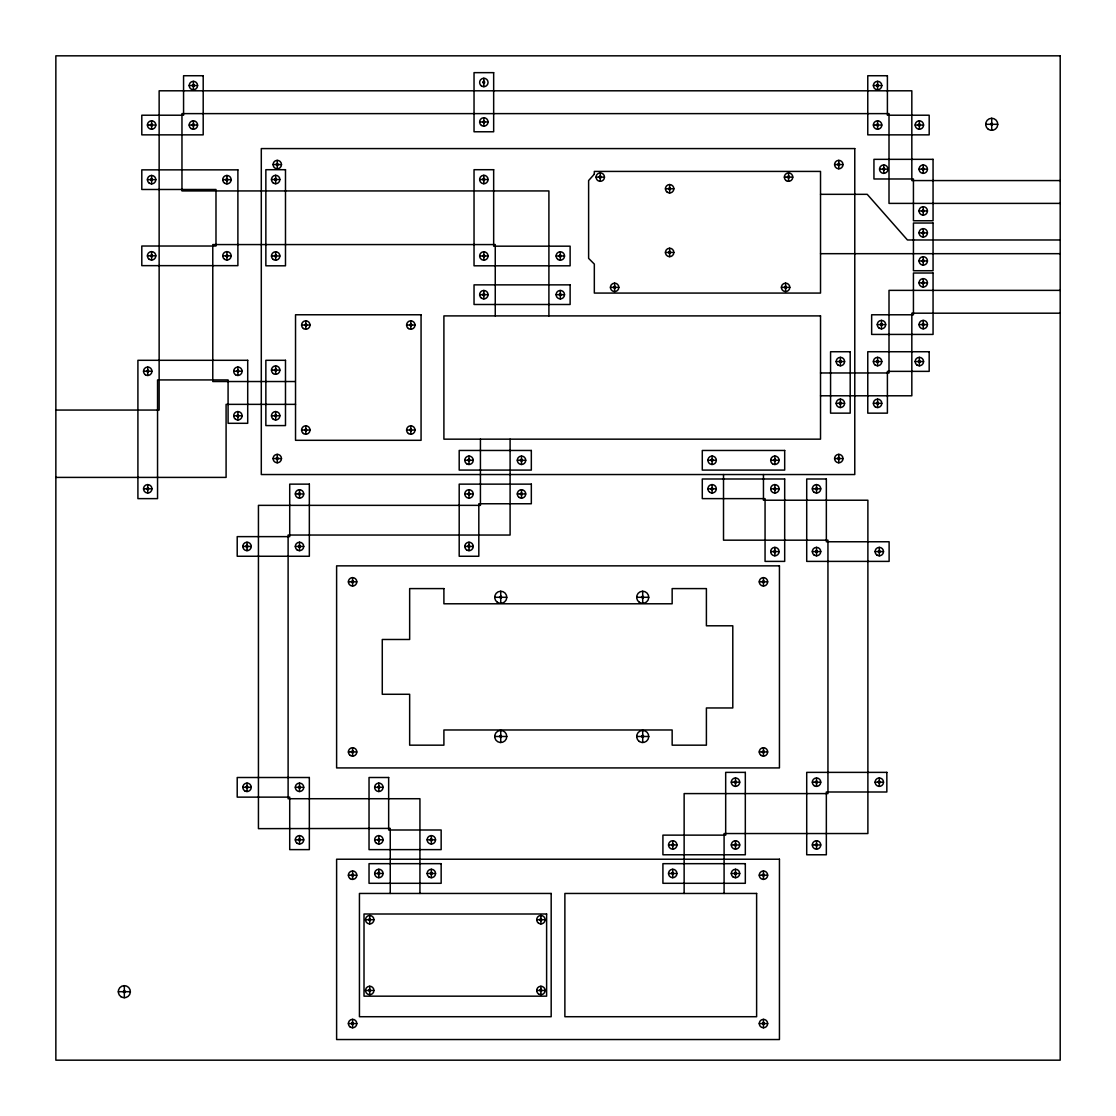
<?xml version="1.0" encoding="UTF-8"?>
<svg xmlns="http://www.w3.org/2000/svg" width="1116" height="1116" viewBox="0 0 1116 1116"><rect width="100%" height="100%" fill="white"/><g stroke="black" fill="none" stroke-linecap="round" stroke-linejoin="round"><path stroke-width="1.5" d="M480.424 439.16L480.424 505.353L258.438 505.353L258.438 828.644L390.251 828.407L390.251 893.456M495.253 315.898L495.253 244.571L212.779 244.571L212.779 381.533L294.959 381.533M510.096 439.16L510.096 535.038L288.109 535.038L288.109 798.721L419.937 798.721L419.937 893.456M189.162 85.541L197.602 85.541A4.227 4.227 0 0 0 191.268 81.886A4.227 4.227 0 0 0 191.268 89.196A4.227 4.227 0 0 0 197.602 85.541M873.368 85.541L881.821 85.541A4.227 4.227 0 0 0 875.474 81.886A4.227 4.227 0 0 0 875.474 89.196A4.227 4.227 0 0 0 881.821 85.541M479.615 121.951L488.069 121.951M985.679 124.308L997.774 124.308M147.396 125.034L155.835 125.034A4.227 4.227 0 0 0 149.502 121.379A4.227 4.227 0 0 0 149.502 128.689A4.227 4.227 0 0 0 155.835 125.034M189.162 125.034L197.602 125.034M873.368 125.034L881.821 125.034A4.227 4.227 0 0 0 875.474 121.379A4.227 4.227 0 0 0 875.474 128.689A4.227 4.227 0 0 0 881.821 125.034M915.134 125.034L923.588 125.034A4.227 4.227 0 0 0 917.254 121.379A4.227 4.227 0 0 0 917.254 128.689A4.227 4.227 0 0 0 923.588 125.034M273.043 164.568L281.497 164.568A4.227 4.227 0 0 0 275.164 160.913A4.227 4.227 0 0 0 275.164 168.223A4.227 4.227 0 0 0 281.497 164.568M834.559 164.568L843.012 164.568A4.227 4.227 0 0 0 836.679 160.913A4.227 4.227 0 0 0 836.679 168.223A4.227 4.227 0 0 0 843.012 164.568M879.534 169.158L887.973 169.158A4.227 4.227 0 0 0 881.64 165.503A4.227 4.227 0 0 0 881.64 172.813A4.227 4.227 0 0 0 887.973 169.158M919.026 169.158L927.466 169.158A4.227 4.227 0 0 0 921.132 165.503A4.227 4.227 0 0 0 921.132 172.813A4.227 4.227 0 0 0 927.466 169.158M596.028 177.123L604.481 177.123A4.227 4.227 0 0 0 598.148 173.468A4.227 4.227 0 0 0 598.148 180.778A4.227 4.227 0 0 0 604.481 177.123M784.353 177.123L792.792 177.123M271.453 179.523L279.893 179.523M479.615 179.523L488.069 179.523A4.227 4.227 0 0 0 481.735 175.854A4.227 4.227 0 0 0 481.735 183.177A4.227 4.227 0 0 0 488.069 179.523M147.396 179.662L155.835 179.662M222.712 179.662L231.165 179.662M1060.2 180.569L911.828 180.569L911.828 90.801L159.142 90.801L159.142 410.06L55.856 410.06M665.429 188.757L673.869 188.757M820.525 194.324L867.216 194.324L907.447 239.982L1060.2 239.982M1060.2 203.391L889.006 203.391L889.006 113.623L181.964 113.623L181.964 190.934L548.905 190.934L548.905 315.898M919.026 210.924L927.466 210.924A4.227 4.227 0 0 0 921.132 207.269A4.227 4.227 0 0 0 921.132 214.593A4.227 4.227 0 0 0 927.466 210.924M919.026 232.839L927.466 232.839A4.227 4.227 0 0 0 921.132 229.185A4.227 4.227 0 0 0 921.132 236.494A4.227 4.227 0 0 0 927.466 232.839M665.429 252.453L673.869 252.453A4.227 4.227 0 0 0 667.535 248.784A4.227 4.227 0 0 0 667.535 256.108A4.227 4.227 0 0 0 673.869 252.453M820.525 253.681L854.172 253.681M854.772 253.681L1060.2 253.681M147.396 255.829L155.835 255.829M222.712 255.829L231.165 255.829M271.453 255.983L279.893 255.983M479.615 255.983L488.069 255.983A4.227 4.227 0 0 0 481.735 252.328A4.227 4.227 0 0 0 481.735 259.637A4.227 4.227 0 0 0 488.069 255.983M556.089 255.983L564.529 255.983M919.026 260.921L927.466 260.921A4.227 4.227 0 0 0 921.132 257.266A4.227 4.227 0 0 0 921.132 264.576A4.227 4.227 0 0 0 927.466 260.921M919.026 282.836L927.466 282.836A4.227 4.227 0 0 0 921.132 279.181A4.227 4.227 0 0 0 921.132 286.491A4.227 4.227 0 0 0 927.466 282.836M610.41 287.37L618.864 287.37A4.227 4.227 0 0 0 612.531 283.715A4.227 4.227 0 0 0 612.531 291.025A4.227 4.227 0 0 0 618.864 287.37M781.381 287.37L789.821 287.37A4.227 4.227 0 0 0 783.488 283.715A4.227 4.227 0 0 0 783.488 291.025A4.227 4.227 0 0 0 789.821 287.37M1060.2 290.369L889.006 290.369L889.006 372.967L820.525 372.967M479.615 294.68L488.069 294.68M556.089 294.68L564.529 294.68A4.227 4.227 0 0 0 558.195 291.011A4.227 4.227 0 0 0 558.195 298.335A4.227 4.227 0 0 0 564.529 294.68M1060.2 313.191L911.828 313.191L911.828 395.789L820.525 395.789M877.246 324.603L885.699 324.603M919.026 324.603L927.466 324.603A4.227 4.227 0 0 0 921.132 320.948A4.227 4.227 0 0 0 921.132 328.257A4.227 4.227 0 0 0 927.466 324.603M301.571 325.035L310.025 325.035M406.573 325.035L415.026 325.035M836.163 361.556L844.603 361.556M873.368 361.556L881.821 361.556M915.134 361.556L923.588 361.556M271.453 370.107L279.893 370.107M143.504 371.251L151.957 371.251M233.676 371.251L242.116 371.251M836.163 403.322L844.603 403.322A4.227 4.227 0 0 0 838.269 399.668A4.227 4.227 0 0 0 838.269 406.977A4.227 4.227 0 0 0 844.603 403.322M873.368 403.322L881.821 403.322M295.531 404.355L226.088 404.355L226.088 477.397L55.8 477.397M233.676 415.766L242.116 415.766M271.453 415.766L279.893 415.766M301.571 430.037L310.025 430.037M406.573 430.037L415.026 430.037M273.043 458.564L281.497 458.564A4.227 4.227 0 0 0 275.164 454.91A4.227 4.227 0 0 0 275.164 462.219A4.227 4.227 0 0 0 281.497 458.564M834.559 458.564L843.012 458.564A4.227 4.227 0 0 0 836.679 454.91A4.227 4.227 0 0 0 836.679 462.219A4.227 4.227 0 0 0 843.012 458.564M464.786 460.28L473.226 460.28M517.28 460.28L525.734 460.28A4.227 4.227 0 0 0 519.4 456.625A4.227 4.227 0 0 0 519.4 463.935A4.227 4.227 0 0 0 525.734 460.28M707.879 460.28L716.332 460.28A4.227 4.227 0 0 0 709.999 456.625A4.227 4.227 0 0 0 709.999 463.935A4.227 4.227 0 0 0 716.332 460.28M770.654 460.28L779.094 460.28M143.504 488.808L151.957 488.808A4.227 4.227 0 0 0 145.624 485.153A4.227 4.227 0 0 0 145.624 492.463A4.227 4.227 0 0 0 151.957 488.808M707.879 488.808L716.332 488.808M770.654 488.808L779.094 488.808A4.227 4.227 0 0 0 772.76 485.153A4.227 4.227 0 0 0 772.76 492.463A4.227 4.227 0 0 0 779.094 488.808M812.308 488.808L820.762 488.808M295.308 493.942L303.747 493.942A4.227 4.227 0 0 0 297.414 490.287A4.227 4.227 0 0 0 297.414 497.596A4.227 4.227 0 0 0 303.747 493.942M464.786 493.942L473.226 493.942A4.227 4.227 0 0 0 466.893 490.287A4.227 4.227 0 0 0 466.893 497.596A4.227 4.227 0 0 0 473.226 493.942M517.28 493.942L525.734 493.942M242.8 546.449L251.253 546.449A4.227 4.227 0 0 0 244.906 542.795A4.227 4.227 0 0 0 244.906 550.104A4.227 4.227 0 0 0 251.253 546.449M295.308 546.449L303.747 546.449M464.786 546.449L473.226 546.449M770.654 551.583L779.094 551.583A4.227 4.227 0 0 0 772.76 547.928A4.227 4.227 0 0 0 772.76 555.238A4.227 4.227 0 0 0 779.094 551.583M812.308 551.583L820.762 551.583M875.083 551.583L883.523 551.583M348.373 581.827L356.813 581.827A4.227 4.227 0 0 0 350.48 578.172A4.227 4.227 0 0 0 350.48 585.481A4.227 4.227 0 0 0 356.813 581.827M759.243 581.827L767.682 581.827A4.227 4.227 0 0 0 761.349 578.172A4.227 4.227 0 0 0 761.349 585.481A4.227 4.227 0 0 0 767.682 581.827M494.695 597.283L506.79 597.283M636.664 597.283L648.759 597.283M494.695 736.476L506.79 736.476A6.054 6.054 0 0 0 497.708 731.245A6.054 6.054 0 0 0 497.708 741.722A6.054 6.054 0 0 0 506.79 736.476M636.664 736.476L648.759 736.476M348.373 751.933L356.813 751.933M759.243 751.933L767.682 751.933M731.273 782.177L739.727 782.177A4.227 4.227 0 0 1 733.393 785.831A4.227 4.227 0 0 1 733.393 778.522A4.227 4.227 0 0 1 739.727 782.177M812.308 782.177L820.762 782.177M875.083 782.177L883.523 782.177A4.227 4.227 0 0 0 877.19 778.522A4.227 4.227 0 0 0 877.19 785.831A4.227 4.227 0 0 0 883.523 782.177M242.8 787.31L251.253 787.31M295.308 787.31L303.747 787.31A4.227 4.227 0 0 0 297.414 783.655A4.227 4.227 0 0 0 297.414 790.979A4.227 4.227 0 0 0 303.747 787.31M374.627 787.31L383.067 787.31A4.227 4.227 0 0 0 376.734 783.655A4.227 4.227 0 0 0 376.734 790.979A4.227 4.227 0 0 0 383.067 787.31M295.308 839.818L303.747 839.818M374.627 839.818L383.067 839.818M427.121 839.818L435.561 839.818A4.227 4.227 0 0 0 429.228 836.163A4.227 4.227 0 0 0 429.228 843.473A4.227 4.227 0 0 0 435.561 839.818M668.512 844.952L676.952 844.952A4.227 4.227 0 0 0 670.618 841.297A4.227 4.227 0 0 0 670.618 848.606A4.227 4.227 0 0 0 676.952 844.952M731.273 844.952L739.727 844.952A4.227 4.227 0 0 0 733.393 841.297A4.227 4.227 0 0 0 733.393 848.606A4.227 4.227 0 0 0 739.727 844.952M812.308 844.952L820.762 844.952A4.227 4.227 0 0 0 814.415 841.297A4.227 4.227 0 0 0 814.415 848.606A4.227 4.227 0 0 0 820.762 844.952M374.627 873.479L383.067 873.479A4.227 4.227 0 0 0 376.734 869.824A4.227 4.227 0 0 0 376.734 877.134A4.227 4.227 0 0 0 383.067 873.479M427.121 873.479L435.561 873.479M668.512 873.479L676.952 873.479A4.227 4.227 0 0 0 670.618 869.824A4.227 4.227 0 0 0 670.618 877.134A4.227 4.227 0 0 0 676.952 873.479M731.273 873.479L739.727 873.479M348.373 875.195L356.813 875.195M759.243 875.195L767.682 875.195A4.227 4.227 0 0 1 761.349 878.85A4.227 4.227 0 0 1 761.349 871.54A4.227 4.227 0 0 1 767.682 875.195M365.49 919.71L373.944 919.71A4.227 4.227 0 0 0 367.596 916.055A4.227 4.227 0 0 0 367.596 923.364A4.227 4.227 0 0 0 373.944 919.71M536.684 919.71L545.138 919.71M365.49 990.464L373.944 990.464A4.227 4.227 0 0 0 367.596 986.809A4.227 4.227 0 0 0 367.596 994.119A4.227 4.227 0 0 0 373.944 990.464M536.684 990.464L545.138 990.464M118.282 991.692L130.391 991.692M348.373 1023.567L356.813 1023.567M759.243 1023.567L767.682 1023.567A4.227 4.227 0 0 0 761.349 1019.912A4.227 4.227 0 0 0 761.349 1027.222A4.227 4.227 0 0 0 767.682 1023.567M991.719 118.254L991.719 130.349M923.239 164.931L923.239 173.385M923.239 206.711L923.239 215.151M923.239 228.627L923.239 237.066M923.239 256.694L923.239 265.148M923.239 278.609L923.239 287.049M923.239 320.376L923.239 328.829M919.361 120.807L919.361 129.261M919.361 357.329L919.361 365.783M883.76 164.931L883.76 173.385M881.473 320.376L881.473 328.829M879.31 547.356L879.31 555.81M879.31 777.95L879.31 786.403M877.595 81.328L877.595 89.768M877.595 120.807L877.595 129.261M877.595 357.329L877.595 365.783M877.595 399.11L877.595 407.549M840.39 357.329L840.39 365.783M840.39 399.11L840.39 407.549M838.786 160.341L838.786 168.795M838.786 454.338L838.786 462.791M816.535 484.581L816.535 493.035M816.535 547.356L816.535 555.81M816.535 777.95L816.535 786.403M816.535 840.725L816.535 849.178M788.566 172.896L788.566 181.35M785.608 283.143L785.608 291.597M774.881 456.053L774.881 464.493M774.881 484.581L774.881 493.035M774.881 547.356L774.881 555.81M763.456 474.537L763.456 500.219L867.885 500.219L867.885 833.54L724.089 833.54L724.089 893.456M763.456 577.6L763.456 586.053M763.456 747.706L763.456 756.16M763.456 870.968L763.456 879.422M763.456 1019.34L763.456 1027.78M735.5 777.95L735.5 786.403M735.5 840.725L735.5 849.178M735.5 869.266L735.5 877.706M723.517 474.537L723.517 540.172L827.946 540.172L827.946 793.588L684.136 793.588L684.136 893.456M712.106 456.053L712.106 464.493M712.106 484.581L712.106 493.035M672.725 840.725L672.725 849.178M672.725 869.266L672.725 877.706M669.642 184.545L669.642 192.984M669.642 248.226L669.642 256.666M642.704 591.229L642.704 603.324M642.704 730.436L642.704 742.531M614.637 283.143L614.637 291.597M600.255 172.896L600.255 181.35M560.316 251.756L560.316 260.209M560.316 290.453L560.316 298.893M540.911 915.483L540.911 923.922M540.911 986.237L540.911 994.691M521.507 456.053L521.507 464.493M521.507 489.729L521.507 498.168M500.735 591.229L500.735 603.324M500.735 730.436L500.735 742.531M483.842 78.246L483.842 86.685M483.842 117.724L483.842 126.178M483.842 175.296L483.842 183.735M483.842 251.756L483.842 260.209M483.842 290.453L483.842 298.893M469.013 456.053L469.013 464.493M469.013 489.729L469.013 498.168M469.013 542.223L469.013 550.662M431.348 835.591L431.348 844.031M431.348 869.266L431.348 877.706M410.8 320.808L410.8 329.262M410.8 425.81L410.8 434.25M378.84 783.097L378.84 791.537M378.84 835.591L378.84 844.031M378.84 869.266L378.84 877.706M369.717 915.483L369.717 923.922M369.717 986.237L369.717 994.691M352.6 577.6L352.6 586.053M352.6 747.706L352.6 756.16M352.6 870.968L352.6 879.422M352.6 1019.34L352.6 1027.78M305.798 320.808L305.798 329.262M305.798 425.81L305.798 434.25M299.52 489.729L299.52 498.168M299.52 542.223L299.52 550.662M299.52 783.097L299.52 791.537M299.52 835.591L299.52 844.031M277.27 160.341L277.27 168.795M277.27 454.338L277.27 462.791M275.666 175.296L275.666 183.735M275.666 251.756L275.666 260.209M275.666 365.895L275.666 374.334M275.666 411.539L275.666 419.993M247.027 542.223L247.027 550.662M247.027 783.097L247.027 791.537M237.889 367.038L237.889 375.478M237.889 411.539L237.889 419.993M226.939 175.449L226.939 183.889M226.939 251.616L226.939 260.056M193.389 81.328L193.389 89.768M193.389 120.807L193.389 129.261M151.609 120.807L151.609 129.261M151.609 175.449L151.609 183.889M151.609 251.616L151.609 260.056M147.731 367.038L147.731 375.478M147.731 484.581L147.731 493.035M124.336 985.651L124.336 997.746M421.067 314.768L421.067 440.304L295.531 440.304L295.531 314.768L421.067 314.768M150.479 124.95C152.739 128.884 153.185 121.267 150.479 124.95M150.479 179.592C153.087 183.442 152.836 175.7 150.479 179.592M123.192 991.608C125.815 995.458 125.62 987.632 123.192 991.608M150.479 255.759C152.864 259.679 153.045 251.965 150.479 255.759M146.587 371.168C148.972 375.102 149.279 367.276 146.587 371.168M146.587 488.724C148.846 492.658 149.53 484.846 146.587 488.724M192.245 85.458C194.324 89.489 195.188 81.705 192.245 85.458M192.245 124.95C194.63 128.884 194.895 121.044 192.245 124.95M225.795 179.592C228.389 183.456 228.18 175.686 225.795 179.592M225.795 255.759C227.985 259.735 228.654 251.979 225.795 255.759M236.759 371.168C239.229 375.102 239.284 367.262 236.759 371.168M236.759 415.682C239.089 419.644 239.312 411.916 236.759 415.682M245.883 546.366C248.212 550.314 248.491 542.571 245.897 546.282M245.883 787.24C248.254 791.174 248.491 783.404 245.883 787.24M274.536 179.439C276.67 183.401 277.521 175.714 274.536 179.355M276.126 164.484C278.568 168.39 278.665 160.704 276.14 164.401M274.536 255.899C276.754 259.875 277.298 252.146 274.536 255.899M274.536 370.038C276.615 374.027 277.507 366.285 274.536 369.954M274.536 415.682C277.326 419.476 276.629 411.804 274.536 415.682M276.126 458.481C278.568 462.387 278.665 454.7 276.14 458.397M298.391 493.858C300.818 497.778 300.804 490.133 298.391 493.788M304.654 324.951C307.039 328.885 307.332 321.031 304.654 324.951M298.391 546.366C300.818 550.272 300.804 542.641 298.391 546.282M304.654 429.953C307.095 433.901 307.095 426.089 304.654 429.953M298.391 787.24C300.874 791.146 300.832 783.32 298.391 787.24M298.391 839.734C300.818 843.682 300.832 835.87 298.391 839.734M351.456 581.743C353.619 585.733 354.274 578.018 351.47 581.659M351.456 751.849C353.911 755.727 354.135 747.929 351.456 751.849M351.456 875.111C353.688 879.073 354.344 871.261 351.456 875.111M351.456 1023.484C353.856 1027.362 353.898 1019.898 351.484 1023.316M368.573 919.626C370.986 923.532 371.098 915.831 368.573 919.626M368.573 990.38C371.056 994.3 371.084 986.488 368.573 990.38M377.71 787.24C380.068 791.174 380.305 783.404 377.71 787.24M377.71 839.734C380.012 843.696 380.305 835.954 377.71 839.734M377.71 873.396C379.859 877.385 380.626 869.643 377.71 873.396M409.656 324.951C412.013 328.885 412.376 321.045 409.656 324.951M409.656 429.953C412.32 433.845 411.72 426.075 409.656 429.953M430.204 839.734C432.645 843.682 432.645 835.87 430.204 839.734M430.204 873.396C432.492 877.371 432.966 869.545 430.204 873.396M467.869 460.197C470.296 464.089 470.394 456.416 467.883 460.113M467.869 493.858C470.38 497.764 470.213 490.05 467.883 493.788M482.712 82.389C485.153 86.183 485.404 78.678 482.726 82.221M482.712 121.867C485.055 125.773 485.376 118.143 482.712 121.867M467.869 546.366C470.38 550.258 470.213 542.543 467.883 546.282M482.712 179.439C485.097 183.303 485.362 175.784 482.712 179.355M482.712 255.899C485.069 259.847 485.418 251.965 482.712 255.899M482.712 294.596C485.055 298.46 485.544 290.788 482.712 294.512M499.605 597.2C501.907 601.161 502.312 593.363 499.605 597.2M499.605 736.393C502.228 740.243 501.865 732.584 499.605 736.323M520.363 460.197C522.707 464.089 522.999 456.528 520.377 460.113M520.363 493.858C522.804 497.778 522.79 490.133 520.377 493.788M559.172 255.899C561.794 259.805 561.362 252.007 559.172 255.899M559.172 294.596C561.864 298.432 561.292 290.76 559.186 294.512M539.767 919.626C542.599 923.392 541.888 915.678 539.767 919.626M539.767 990.38C542.292 994.3 542.125 986.474 539.767 990.38M599.125 177.039C601.398 180.945 601.97 173.273 599.125 176.956M613.493 287.286C615.851 291.22 616.227 283.38 613.493 287.286M641.574 597.2C644.183 601.05 643.82 593.419 641.574 597.2M641.574 736.393C643.527 740.396 644.699 732.78 641.574 736.323M668.512 188.674C670.744 192.58 671.358 185.033 668.512 188.604M668.512 252.369C670.59 256.303 671.623 248.673 668.512 252.286M671.595 844.868C673.673 848.871 674.566 841.115 671.595 844.784M671.595 873.396C674.343 877.218 673.743 869.49 671.595 873.396M710.962 460.197C713.096 464.144 713.877 456.57 710.976 460.113M710.962 488.724C713.57 492.63 713.166 484.832 710.962 488.724M734.356 782.093C736.448 786.096 737.327 778.354 734.37 782.023M734.356 844.868C736.448 848.871 737.327 841.115 734.37 844.784M734.356 873.396C737.118 877.218 736.518 869.49 734.356 873.396M762.326 581.743C764.558 585.635 765.171 578.102 762.326 581.659M762.326 751.849C764.613 755.825 765.102 747.985 762.326 751.849M773.737 460.197C776.08 464.089 776.359 456.528 773.751 460.113M773.737 488.724C776.178 492.672 776.178 484.86 773.737 488.724M773.737 551.499C776.178 555.447 776.178 547.635 773.737 551.499M762.326 875.111C764.809 879.031 764.809 871.205 762.326 875.111M787.436 177.039C789.71 180.945 790.281 173.273 787.436 176.956M784.464 287.286C787.059 291.206 786.71 283.338 784.464 287.286M762.326 1023.484C765.004 1027.264 764.558 1019.773 762.354 1023.316M815.391 488.724C817.693 492.7 818 484.944 815.391 488.724M815.391 551.499C817.693 555.461 818 547.719 815.391 551.499M815.391 782.093C818.014 785.943 817.651 778.284 815.405 782.023M837.656 164.484C839.916 168.39 840.515 160.704 837.656 164.401M815.391 844.868C818.014 848.718 817.651 841.045 815.405 844.784M839.246 361.472C841.938 365.267 841.562 357.622 839.246 361.472M839.246 403.239C841.757 407.187 841.534 399.389 839.246 403.239M837.656 458.481C839.916 462.387 840.515 454.7 837.656 458.397M876.451 85.458C878.404 89.461 879.575 81.845 876.465 85.388M876.451 124.95C879.045 128.856 878.697 121.072 876.451 124.95M882.617 169.074C884.988 173.008 885.309 165.182 882.617 169.074M876.451 361.472C878.669 365.434 879.255 357.762 876.451 361.472M876.451 403.239C878.822 407.173 879.157 399.347 876.451 403.239M880.329 324.519C882.505 328.509 883.147 320.794 880.343 324.435M878.166 551.499C880.468 555.461 880.775 547.719 878.166 551.499M878.166 782.093C880.789 785.943 880.426 778.284 878.18 782.023M918.231 124.95C920.714 128.87 920.714 121.044 918.231 124.95M922.109 169.074C924.467 173.008 924.704 165.252 922.109 169.074M922.109 210.854C924.69 214.704 924.439 207.018 922.109 210.771M922.109 232.756C924.411 236.718 924.815 228.933 922.109 232.756M918.231 361.472C920.881 365.281 920.505 357.706 918.231 361.472M922.109 260.837C924.411 264.799 924.815 257.001 922.109 260.837M922.109 282.753C924.201 286.728 925.15 278.986 922.109 282.753M922.109 324.519C924.732 328.369 924.369 320.697 922.109 324.435M990.59 124.225C993.268 128.061 992.696 120.388 990.59 124.141M594.326 174.152L588.62 180.541L588.62 258.382L594.326 264.087L594.326 293.076L820.525 293.076L820.525 171.418L594.326 171.418L594.326 174.152M1060.2 55.828L55.856 55.828L55.856 1060.172L1060.2 1060.172L1060.2 55.828M493.663 72.652L474.035 72.652L474.035 131.772L493.663 131.772L493.663 72.652M203.196 75.735L183.568 75.735L183.568 115.213L141.802 115.213L141.802 134.855L203.196 134.855L203.196 75.735M887.401 75.735L867.774 75.735L867.774 134.855L929.182 134.855L929.182 115.213L887.401 115.213L887.401 75.735M854.772 148.581L261.297 148.581L261.297 474.537L854.772 474.537L854.772 148.581M933.06 159.337L873.94 159.337L873.94 178.979L913.432 178.979L913.432 220.745L933.06 220.745L933.06 159.337M285.487 169.702L265.859 169.702L265.859 265.803L285.487 265.803L285.487 169.702M493.663 169.702L474.035 169.702L474.035 265.803L570.123 265.803L570.123 246.176L493.663 246.176L493.663 169.702M237.889 169.855L141.802 169.855L141.802 189.483L215.988 189.483L215.988 246.022L141.802 246.022L141.802 265.65L237.889 265.65L237.889 169.855M933.06 223.033L913.432 223.033L913.432 270.728L933.06 270.728L933.06 223.033M933.06 273.015L913.432 273.015L913.432 314.782L871.652 314.782L871.652 334.423L933.06 334.423L933.06 273.015M570.123 284.859L474.035 284.859L474.035 304.487L570.123 304.487L570.123 284.859M820.525 315.898L443.903 315.898L443.903 439.16L820.525 439.16L820.525 315.898M850.197 351.735L830.569 351.735L830.569 413.143L850.197 413.143L850.197 351.735M929.182 351.735L867.774 351.735L867.774 413.143L887.401 413.143L887.401 371.363L929.182 371.363L929.182 351.735M247.71 360.301L137.91 360.301L137.91 498.629L157.551 498.629L157.551 379.928L228.083 379.928L228.083 423.299L247.71 423.299L247.71 360.301M285.487 360.301L265.859 360.301L265.859 425.587L285.487 425.587L285.487 360.301M531.328 450.459L459.192 450.459L459.192 470.087L531.328 470.087L531.328 450.459M784.688 450.459L702.285 450.459L702.285 470.087L784.688 470.087L784.688 450.459M784.688 478.987L702.285 478.987L702.285 498.629L765.06 498.629L765.06 561.39L784.688 561.39L784.688 478.987M826.342 478.987L806.715 478.987L806.715 561.39L889.117 561.39L889.117 541.762L826.342 541.762L826.342 478.987M309.341 484.135L289.714 484.135L289.714 536.629L237.206 536.629L237.206 556.256L309.341 556.256L309.341 484.135M531.328 484.135L459.192 484.135L459.192 556.256L478.82 556.256L478.82 503.762L531.328 503.762L531.328 484.135M779.442 565.854L336.614 565.854L336.614 767.92L779.442 767.92L779.442 565.854M443.903 588.592L409.656 588.592L409.656 639.482L382.272 639.482L382.272 694.278L409.656 694.278L409.656 745.167L443.903 745.167L443.903 729.976L672.153 729.976L672.153 745.167L706.4 745.167L706.4 707.962L732.793 707.962L732.793 625.797L706.4 625.797L706.4 588.592L672.153 588.592L672.153 603.784L443.903 603.784L443.903 588.592M745.321 772.37L725.679 772.37L725.679 835.131L662.918 835.131L662.918 854.772L745.321 854.772L745.321 772.37M886.843 772.37L806.715 772.37L806.715 854.772L826.342 854.772L826.342 791.997L886.843 791.997L886.843 772.37M309.341 777.503L237.206 777.503L237.206 797.131L289.714 797.131L289.714 849.625L309.341 849.625L309.341 777.503M388.661 777.503L369.033 777.503L369.033 849.625L441.155 849.625L441.155 829.997L388.661 829.997L388.661 777.503M779.442 859.222L336.614 859.222L336.614 1039.54L779.442 1039.54L779.442 859.222M441.155 863.672L369.033 863.672L369.033 883.3L441.155 883.3L441.155 863.672M745.321 863.672L662.918 863.672L662.918 883.3L745.321 883.3L745.321 863.672M551.178 893.456L359.436 893.456L359.436 1016.718L551.178 1016.718L551.178 893.456M756.62 893.456L564.877 893.456L564.877 1016.718L756.62 1016.718L756.62 893.456M546.617 914.004L364.011 914.004L364.011 996.17L546.617 996.17L546.617 914.004M224.567 183.164A4.227 4.227 0 0 0 231.151 179.969A4.227 4.227 0 0 0 225.097 175.868A4.227 4.227 0 0 0 224.567 183.164M224.567 259.331A4.227 4.227 0 0 0 231.151 256.136A4.227 4.227 0 0 0 225.097 252.035A4.227 4.227 0 0 0 224.567 259.331M149.251 183.164A4.227 4.227 0 0 0 155.822 179.969A4.227 4.227 0 0 0 149.767 175.868A4.227 4.227 0 0 0 149.251 183.164M149.251 259.331A4.227 4.227 0 0 0 155.822 256.136A4.227 4.227 0 0 0 149.767 252.035A4.227 4.227 0 0 0 149.251 259.331M876.939 555.084A4.227 4.227 0 0 0 883.509 551.876A4.227 4.227 0 0 0 877.455 547.789A4.227 4.227 0 0 0 876.939 555.084M814.164 492.309A4.227 4.227 0 0 0 820.748 489.115A4.227 4.227 0 0 0 814.694 485.014A4.227 4.227 0 0 0 814.164 492.309M814.164 555.084A4.227 4.227 0 0 0 820.748 551.876A4.227 4.227 0 0 0 814.694 547.789A4.227 4.227 0 0 0 814.164 555.084M145.359 374.753A4.227 4.227 0 0 0 151.943 371.558A4.227 4.227 0 0 0 145.889 367.457A4.227 4.227 0 0 0 145.359 374.753M191.017 128.535A4.227 4.227 0 0 0 197.602 125.341A4.227 4.227 0 0 0 191.534 121.239A4.227 4.227 0 0 0 191.017 128.535M244.655 790.812A4.227 4.227 0 0 0 251.239 787.617A4.227 4.227 0 0 0 245.185 783.516A4.227 4.227 0 0 0 244.655 790.812M235.532 419.267A4.227 4.227 0 0 0 242.102 416.073A4.227 4.227 0 0 0 236.048 411.971A4.227 4.227 0 0 0 235.532 419.267M235.532 374.753A4.227 4.227 0 0 0 242.102 371.558A4.227 4.227 0 0 0 236.048 367.457A4.227 4.227 0 0 0 235.532 374.753M297.163 843.305A4.227 4.227 0 0 0 303.733 840.111A4.227 4.227 0 0 0 297.679 836.01A4.227 4.227 0 0 0 297.163 843.305M297.163 549.937A4.227 4.227 0 0 0 303.733 546.742A4.227 4.227 0 0 0 297.679 542.641A4.227 4.227 0 0 0 297.163 549.937M303.426 433.524A4.227 4.227 0 0 0 310.011 430.33A4.227 4.227 0 0 0 303.957 426.228A4.227 4.227 0 0 0 303.426 433.524M303.426 328.536A4.227 4.227 0 0 0 310.011 325.328A4.227 4.227 0 0 0 303.957 321.241A4.227 4.227 0 0 0 303.426 328.536M273.308 419.267A4.227 4.227 0 0 0 279.879 416.073A4.227 4.227 0 0 0 273.825 411.971A4.227 4.227 0 0 0 273.308 419.267M273.308 373.609A4.227 4.227 0 0 0 279.879 370.414A4.227 4.227 0 0 0 273.825 366.313A4.227 4.227 0 0 0 273.308 373.609M273.308 259.484A4.227 4.227 0 0 0 279.879 256.289A4.227 4.227 0 0 0 273.825 252.188A4.227 4.227 0 0 0 273.308 259.484M273.308 183.01A4.227 4.227 0 0 0 279.879 179.816A4.227 4.227 0 0 0 273.825 175.714A4.227 4.227 0 0 0 273.308 183.01M350.229 755.434A4.227 4.227 0 0 0 356.813 752.24A4.227 4.227 0 0 0 350.745 748.138A4.227 4.227 0 0 0 350.229 755.434M350.229 878.697A4.227 4.227 0 0 0 356.813 875.502A4.227 4.227 0 0 0 350.745 871.401A4.227 4.227 0 0 0 350.229 878.697M350.229 1027.055A4.227 4.227 0 0 0 356.813 1023.86A4.227 4.227 0 0 0 350.745 1019.759A4.227 4.227 0 0 0 350.229 1027.055M376.483 843.305A4.227 4.227 0 0 0 383.053 840.111A4.227 4.227 0 0 0 376.999 836.01A4.227 4.227 0 0 0 376.483 843.305M408.428 433.524A4.227 4.227 0 0 0 415.012 430.33A4.227 4.227 0 0 0 408.958 426.228A4.227 4.227 0 0 0 408.428 433.524M408.428 328.536A4.227 4.227 0 0 0 415.012 325.328A4.227 4.227 0 0 0 408.958 321.241A4.227 4.227 0 0 0 408.428 328.536M428.976 876.981A4.227 4.227 0 0 0 435.561 873.786A4.227 4.227 0 0 0 429.493 869.685A4.227 4.227 0 0 0 428.976 876.981M466.641 549.937A4.227 4.227 0 0 0 473.226 546.742A4.227 4.227 0 0 0 467.158 542.641A4.227 4.227 0 0 0 466.641 549.937M466.641 463.768A4.227 4.227 0 0 0 473.226 460.573A4.227 4.227 0 0 0 467.158 456.472A4.227 4.227 0 0 0 466.641 463.768M481.47 298.167A4.227 4.227 0 0 0 488.055 294.973A4.227 4.227 0 0 0 482 290.871A4.227 4.227 0 0 0 481.47 298.167M481.47 125.452A4.227 4.227 0 0 0 488.055 122.258A4.227 4.227 0 0 0 482 118.157A4.227 4.227 0 0 0 481.47 125.452M481.47 85.96A4.227 4.227 0 0 0 488.055 82.765A4.227 4.227 0 0 0 482 78.664A4.227 4.227 0 0 0 481.47 85.96M519.135 497.443A4.227 4.227 0 0 0 525.72 494.249A4.227 4.227 0 0 0 519.665 490.147A4.227 4.227 0 0 0 519.135 497.443M557.944 259.484A4.227 4.227 0 0 0 564.529 256.289A4.227 4.227 0 0 0 558.46 252.188A4.227 4.227 0 0 0 557.944 259.484M538.54 993.965A4.227 4.227 0 0 0 545.124 990.771A4.227 4.227 0 0 0 539.07 986.67A4.227 4.227 0 0 0 538.54 993.965M538.54 923.197A4.227 4.227 0 0 0 545.124 920.003A4.227 4.227 0 0 0 539.07 915.901A4.227 4.227 0 0 0 538.54 923.197M667.284 192.259A4.227 4.227 0 0 0 673.855 189.064A4.227 4.227 0 0 0 667.8 184.963A4.227 4.227 0 0 0 667.284 192.259M733.128 876.981A4.227 4.227 0 0 0 739.713 873.786A4.227 4.227 0 0 0 733.658 869.685A4.227 4.227 0 0 0 733.128 876.981M709.734 492.309A4.227 4.227 0 0 0 716.319 489.115A4.227 4.227 0 0 0 710.264 485.014A4.227 4.227 0 0 0 709.734 492.309M761.098 755.434A4.227 4.227 0 0 0 767.668 752.24A4.227 4.227 0 0 0 761.614 748.138A4.227 4.227 0 0 0 761.098 755.434M772.509 463.768A4.227 4.227 0 0 0 779.094 460.573A4.227 4.227 0 0 0 773.025 456.472A4.227 4.227 0 0 0 772.509 463.768M814.164 785.678A4.227 4.227 0 0 0 820.748 782.483A4.227 4.227 0 0 0 814.694 778.382A4.227 4.227 0 0 0 814.164 785.678M786.208 180.625A4.227 4.227 0 0 0 792.778 177.416A4.227 4.227 0 0 0 786.724 173.329A4.227 4.227 0 0 0 786.208 180.625M838.018 365.058A4.227 4.227 0 0 0 844.603 361.849A4.227 4.227 0 0 0 838.535 357.762A4.227 4.227 0 0 0 838.018 365.058M875.223 406.824A4.227 4.227 0 0 0 881.807 403.629A4.227 4.227 0 0 0 875.753 399.528A4.227 4.227 0 0 0 875.223 406.824M875.223 365.058A4.227 4.227 0 0 0 881.807 361.849A4.227 4.227 0 0 0 875.753 357.762A4.227 4.227 0 0 0 875.223 365.058M879.101 328.104A4.227 4.227 0 0 0 885.685 324.909A4.227 4.227 0 0 0 879.631 320.808A4.227 4.227 0 0 0 879.101 328.104M917.003 365.058A4.227 4.227 0 0 0 923.574 361.849A4.227 4.227 0 0 0 917.519 357.762A4.227 4.227 0 0 0 917.003 365.058M988.33 129.317A6.054 6.054 0 0 0 997.76 124.741A6.054 6.054 0 0 0 989.083 118.868A6.054 6.054 0 0 0 988.33 129.317M120.947 996.7A6.054 6.054 0 0 0 130.363 992.124A6.054 6.054 0 0 0 121.686 986.251A6.054 6.054 0 0 0 120.947 996.7M497.345 602.291A6.054 6.054 0 0 0 506.776 597.716A6.054 6.054 0 0 0 498.099 591.843A6.054 6.054 0 0 0 497.345 602.291M639.315 741.484A6.054 6.054 0 0 0 648.745 736.909A6.054 6.054 0 0 0 640.068 731.036A6.054 6.054 0 0 0 639.315 741.484M639.315 602.291A6.054 6.054 0 0 0 648.745 597.716A6.054 6.054 0 0 0 640.068 591.843A6.054 6.054 0 0 0 639.315 602.291"/></g></svg>
